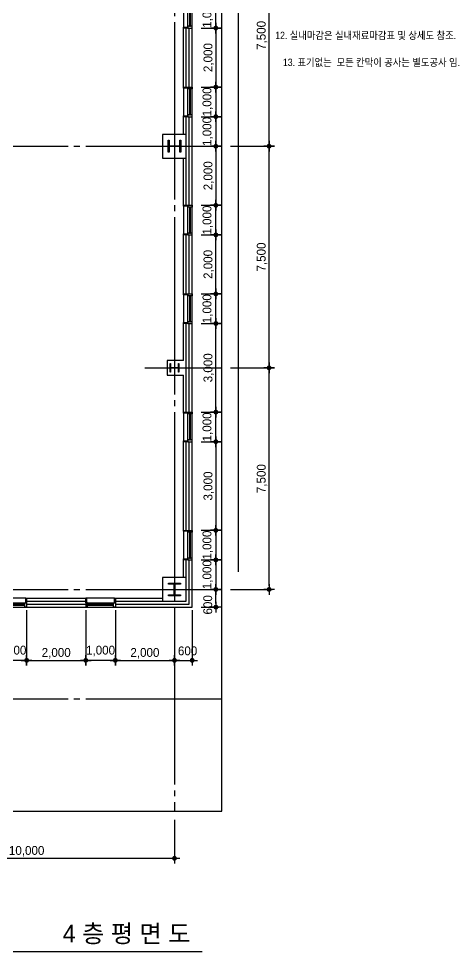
# Model space of a CAD drawing. Extents: x 14243673 to 14321835, y -1804798 to -1750552.
# Drawn here: x 14306403 to 14321240, y -1803798 to -1772232 of the extents above; entities that cross this region are included whole.
import ezdxf
from ezdxf.enums import TextEntityAlignment as Align

# ---------------------------------------------------------------- set-up
doc = ezdxf.new("R2010")
doc.units = 0
doc.header["$LTSCALE"] = 100
doc.header["$MEASUREMENT"] = 0
doc.header["$PDSIZE"] = -10
doc.linetypes.add('CEN', pattern=[66, 60, -2, 2, -2])
doc.layers.get('0').update_dxf_attribs({"linetype": 'CONTINUOUS'})
doc.layers.get('Defpoints').update_dxf_attribs({"linetype": 'CONTINUOUS'})
for name, color, linetype in [('0-내벽고정식', 7, 'CONTINUOUS'), ('CEN', 1, 'CEN'), ('COL', 2, 'CONTINUOUS'), ('col2', 3, 'CONTINUOUS'), ('DIM', 7, 'CONTINUOUS'), ('SYM', 7, 'CONTINUOUS'), ('TEXT', 2, 'CONTINUOUS'), ('TITLE', 3, 'CONTINUOUS'), ('WALL-1', 7, 'CONTINUOUS'), ('WID', 4, 'CONTINUOUS')]:
    doc.layers.add(name, color=color, linetype=linetype)
doc.styles.add('HY울를도M', font='HYWULM.TTF')
doc.styles.add('굴림', font='H2HDRM.TTF')
doc.dimstyles.new('DIM100', dxfattribs={"dimtxt": 300, "dimasz": 120, "dimexe": 1, "dimexo": 100, "dimgap": 60, "dimtad": 1, "dimdec": 4, "dimzin": 0, "dimdsep": 46, "dimlunit": 6, "dimtxsty": '굴림', "dimblk": 'DOTT', "dimcen": 0.09, "dimadec": 0, "dimazin": 0, "dimtfac": 1, "dimtdec": 4, "dimtofl": 0, "dimtmove": 2, "dimatfit": 2, "dimldrblk": 'DOTT', "dimfxl": 1, "dimtolj": 1, "dimtzin": 0, "dimarcsym": 0})
doc.dimstyles.new('DIM50', dxfattribs={"dimscale": 50, "dimtxt": 3, "dimasz": 1.2, "dimexe": 1, "dimexo": 1, "dimgap": 0.6, "dimtad": 1, "dimdec": 4, "dimzin": 0, "dimdsep": 46, "dimlunit": 6, "dimtxsty": '굴림', "dimblk": 'DOTT', "dimcen": 0.09, "dimadec": 0, "dimazin": 0, "dimtfac": 1, "dimtdec": 4, "dimtofl": 0, "dimtmove": 2, "dimatfit": 2, "dimldrblk": 'DOTT', "dimfxl": 1, "dimtolj": 1, "dimtzin": 0, "dimarcsym": 0})

# ---------------------------------------------------------------- blocks, each defined once
blk = doc.blocks.new('DOTT')
for p, q in [((-1.5, 0), (1.5, 0)), ((0, 1.5), (0, -1.5))]:
    blk.add_line(p, q)
at = {"color": 6, "const_width": 0.68}
blk.add_lwpolyline([(-0.34, 0, 1), (0.34, 0, 1)], format="xyb", close=True, dxfattribs=at)
blk = doc.blocks.new('*D35')
at = {"layer": 'Defpoints', "color": 0, "lineweight": -3}
for p in [(14313273, -1776549), (14314873, -1776549), (14313273, -1784049)]:
    blk.add_point(p, dxfattribs=at)
at = {"layer": 'DIM', "color": 7, "lineweight": -2}
for p, q in [((14313573, -1776549), (14314973, -1776549)), ((14314873, -1783929), (14314873, -1776669)), ((14313573, -1784049), (14314973, -1784049))]:
    blk.add_line(p, q, dxfattribs=at)
at = {"layer": 'DIM', "color": 7, "lineweight": -2, "xscale": 120, "yscale": 120, "zscale": 120}
for p, rotation in [((14314873, -1776549), 90), ((14314873, -1784049), 270)]:
    blk.add_blockref('DOTT', p, dxfattribs=dict(at, rotation=rotation))
at = {"layer": 'DIM', "color": 3, "insert": (14314635, -1780299), "char_height": 300, "attachment_point": 5, "rotation": 90, "style": '굴림'}
blk.add_mtext('\\A1;7,500', dxfattribs=at)
blk = doc.blocks.new('*D36')
at = {"layer": 'Defpoints', "color": 0, "lineweight": -3}
for p in [(14313273, -1784049), (14314873, -1784049), (14313273, -1791549)]:
    blk.add_point(p, dxfattribs=at)
at = {"layer": 'DIM', "color": 7, "lineweight": -2}
for p, q in [((14313573, -1784049), (14314973, -1784049)), ((14314873, -1791429), (14314873, -1784169)), ((14313573, -1791549), (14314973, -1791549))]:
    blk.add_line(p, q, dxfattribs=at)
at = {"layer": 'DIM', "color": 7, "lineweight": -2, "xscale": 120, "yscale": 120, "zscale": 120}
for p, rotation in [((14314873, -1784049), 90), ((14314873, -1791549), 270)]:
    blk.add_blockref('DOTT', p, dxfattribs=dict(at, rotation=rotation))
at = {"layer": 'DIM', "color": 3, "insert": (14314635, -1787799), "char_height": 300, "attachment_point": 5, "rotation": 90, "style": '굴림'}
blk.add_mtext('\\A1;7,500', dxfattribs=at)
blk = doc.blocks.new('*D38')
at = {"layer": 'Defpoints', "color": 0, "lineweight": -3}
for p in [(14313273, -1769049), (14314873, -1769049), (14313273, -1776549)]:
    blk.add_point(p, dxfattribs=at)
at = {"layer": 'DIM', "color": 7, "lineweight": -2}
for p, q in [((14313573, -1769049), (14314973, -1769049)), ((14314873, -1776429), (14314873, -1769169)), ((14313573, -1776549), (14314973, -1776549))]:
    blk.add_line(p, q, dxfattribs=at)
at = {"layer": 'DIM', "color": 7, "lineweight": -2, "xscale": 120, "yscale": 120, "zscale": 120}
for p, rotation in [((14314873, -1769049), 90), ((14314873, -1776549), 270)]:
    blk.add_blockref('DOTT', p, dxfattribs=dict(at, rotation=rotation))
at = {"layer": 'DIM', "color": 3, "insert": (14314635, -1772799), "char_height": 300, "attachment_point": 5, "rotation": 90, "style": '굴림'}
blk.add_mtext('\\A1;7,500', dxfattribs=at)
blk = doc.blocks.new('*D42')
at = {"layer": 'Defpoints', "color": 0, "lineweight": -3}
for p in [(14301673, -1799049), (14311673, -1799049), (14311673, -1800649)]:
    blk.add_point(p, dxfattribs=at)
at = {"layer": 'DIM', "color": 7, "lineweight": -2}
for p, q in [((14301673, -1799349), (14301673, -1800749)), ((14311673, -1799349), (14311673, -1800749)), ((14301793, -1800649), (14311553, -1800649))]:
    blk.add_line(p, q, dxfattribs=at)
at = {"layer": 'DIM', "color": 7, "lineweight": -2, "xscale": 120, "yscale": 120, "zscale": 120, "rotation": 180}
blk.add_blockref('DOTT', (14301673, -1800649), dxfattribs=at)
at = {"layer": 'DIM', "color": 7, "lineweight": -2, "xscale": 120, "yscale": 120, "zscale": 120}
blk.add_blockref('DOTT', (14311673, -1800649), dxfattribs=at)
at = {"layer": 'DIM', "color": 3, "insert": (14306673, -1800411), "char_height": 300, "attachment_point": 5, "style": '굴림'}
blk.add_mtext('\\A1;10,000', dxfattribs=at)
blk = doc.blocks.new('aw-1000-300')
at = {"layer": 'WID', "color": 8}
for p, q in [((970, 300), (0, 300)), ((0, 150), (1000, 150)), ((0, 0), (1000, 0))]:
    blk.add_line(p, q, dxfattribs=at)
at = {"layer": 'WID'}
for points in [[(0, 300), (30, 300), (30, 150), (0, 150)], [(60, 150), (0, 150), (0, 0), (60, 0)], [(60, 63), (940, 63), (940, 87), (60, 87)], [(940, 150), (1000, 150), (1000, 0), (940, 0)], [(970, 300), (1000, 300), (1000, 150), (970, 150)]]:
    blk.add_lwpolyline(points, close=True, dxfattribs=at)
blk = doc.blocks.new('*D69')
at = {"layer": 'Defpoints', "color": 0, "lineweight": -3, "ltscale": 3}
for p in [(14306673, -1792149), (14308673, -1792149), (14308673, -1793949)]:
    blk.add_point(p, dxfattribs=at)
at = {"layer": 'DIM', "color": 7, "lineweight": -2, "ltscale": 3}
for p, q in [((14306673, -1792249), (14306673, -1793950)), ((14308673, -1792249), (14308673, -1793950)), ((14306793, -1793949), (14308553, -1793949))]:
    blk.add_line(p, q, dxfattribs=at)
at = {"layer": 'DIM', "color": 7, "lineweight": -2, "ltscale": 3, "xscale": 120, "yscale": 120, "zscale": 120, "rotation": 180}
blk.add_blockref('DOTT', (14306673, -1793949), dxfattribs=at)
at = {"layer": 'DIM', "color": 7, "lineweight": -2, "ltscale": 3, "xscale": 120, "yscale": 120, "zscale": 120}
blk.add_blockref('DOTT', (14308673, -1793949), dxfattribs=at)
at = {"layer": 'DIM', "color": 3, "ltscale": 3, "insert": (14307673, -1793710), "char_height": 300, "attachment_point": 5, "style": '굴림'}
blk.add_mtext('\\A1;2,000', dxfattribs=at)
blk = doc.blocks.new('*D70')
at = {"layer": 'Defpoints', "color": 0, "lineweight": -3, "ltscale": 3}
for p in [(14308673, -1792149), (14309673, -1792149), (14308673, -1793949)]:
    blk.add_point(p, dxfattribs=at)
at = {"layer": 'DIM', "color": 7, "lineweight": -2, "ltscale": 3}
for p, q in [((14308673, -1792249), (14308673, -1793950)), ((14309673, -1792249), (14309673, -1793950)), ((14309553, -1793949), (14308793, -1793949))]:
    blk.add_line(p, q, dxfattribs=at)
at = {"layer": 'DIM', "color": 7, "lineweight": -2, "ltscale": 3, "xscale": 120, "yscale": 120, "zscale": 120, "rotation": 180}
blk.add_blockref('DOTT', (14308673, -1793949), dxfattribs=at)
at = {"layer": 'DIM', "color": 7, "lineweight": -2, "ltscale": 3, "xscale": 120, "yscale": 120, "zscale": 120}
blk.add_blockref('DOTT', (14309673, -1793949), dxfattribs=at)
at = {"layer": 'DIM', "color": 3, "ltscale": 3, "insert": (14309173, -1793632), "char_height": 300, "attachment_point": 5, "style": '굴림'}
blk.add_mtext('\\A1;1,000', dxfattribs=at)
blk = doc.blocks.new('*D71')
at = {"layer": 'Defpoints', "color": 0, "lineweight": -3, "ltscale": 3}
for p in [(14305673, -1792149), (14306673, -1792149), (14305673, -1793949)]:
    blk.add_point(p, dxfattribs=at)
at = {"layer": 'DIM', "color": 7, "lineweight": -2, "ltscale": 3}
for p, q in [((14305673, -1792249), (14305673, -1793950)), ((14306673, -1792249), (14306673, -1793950)), ((14306553, -1793949), (14305793, -1793949))]:
    blk.add_line(p, q, dxfattribs=at)
at = {"layer": 'DIM', "color": 7, "lineweight": -2, "ltscale": 3, "xscale": 120, "yscale": 120, "zscale": 120, "rotation": 180}
blk.add_blockref('DOTT', (14305673, -1793949), dxfattribs=at)
at = {"layer": 'DIM', "color": 7, "lineweight": -2, "ltscale": 3, "xscale": 120, "yscale": 120, "zscale": 120}
blk.add_blockref('DOTT', (14306673, -1793949), dxfattribs=at)
at = {"layer": 'DIM', "color": 3, "ltscale": 3, "insert": (14306173, -1793632), "char_height": 300, "attachment_point": 5, "style": '굴림'}
blk.add_mtext('\\A1;1,000', dxfattribs=at)
blk = doc.blocks.new('*D72')
at = {"layer": 'Defpoints', "color": 0, "lineweight": -3, "ltscale": 3}
for p in [(14311673, -1792149), (14312273, -1792149), (14312273, -1793949)]:
    blk.add_point(p, dxfattribs=at)
at = {"layer": 'DIM', "color": 7, "lineweight": -2, "ltscale": 3}
for p, q in [((14311673, -1792249), (14311673, -1793950)), ((14312273, -1792249), (14312273, -1793950)), ((14311793, -1793949), (14312153, -1793949))]:
    blk.add_line(p, q, dxfattribs=at)
at = {"layer": 'DIM', "color": 7, "lineweight": -2, "ltscale": 3, "xscale": 120, "yscale": 120, "zscale": 120, "rotation": 180}
blk.add_blockref('DOTT', (14311673, -1793949), dxfattribs=at)
at = {"layer": 'DIM', "color": 7, "lineweight": -2, "ltscale": 3, "xscale": 120, "yscale": 120, "zscale": 120}
blk.add_blockref('DOTT', (14312273, -1793949), dxfattribs=at)
at = {"layer": 'DIM', "color": 3, "ltscale": 3, "insert": (14312117, -1793630), "char_height": 300, "attachment_point": 5, "style": '굴림'}
blk.add_mtext('\\A1;600', dxfattribs=at)
blk = doc.blocks.new('*D74')
at = {"layer": 'Defpoints', "color": 0, "lineweight": -3, "ltscale": 3}
for p in [(14309673, -1792149), (14311673, -1792149), (14311673, -1793949)]:
    blk.add_point(p, dxfattribs=at)
at = {"layer": 'DIM', "color": 7, "lineweight": -2, "ltscale": 3}
for p, q in [((14309673, -1792249), (14309673, -1793950)), ((14311673, -1792249), (14311673, -1793950)), ((14309793, -1793949), (14311553, -1793949))]:
    blk.add_line(p, q, dxfattribs=at)
at = {"layer": 'DIM', "color": 7, "lineweight": -2, "ltscale": 3, "xscale": 120, "yscale": 120, "zscale": 120, "rotation": 180}
blk.add_blockref('DOTT', (14309673, -1793949), dxfattribs=at)
at = {"layer": 'DIM', "color": 7, "lineweight": -2, "ltscale": 3, "xscale": 120, "yscale": 120, "zscale": 120}
blk.add_blockref('DOTT', (14311673, -1793949), dxfattribs=at)
at = {"layer": 'DIM', "color": 3, "ltscale": 3, "insert": (14310673, -1793710), "char_height": 300, "attachment_point": 5, "style": '굴림'}
blk.add_mtext('\\A1;2,000', dxfattribs=at)
blk = doc.blocks.new('*D131')
at = {"layer": 'Defpoints', "color": 0, "lineweight": -3}
for p in [(14312273, -1791549), (14313073, -1791549), (14312273, -1792149)]:
    blk.add_point(p, dxfattribs=at)
at = {"layer": 'DIM', "color": 7, "lineweight": -2}
for p, q in [((14312573, -1791549), (14313173, -1791549)), ((14313073, -1792029), (14313073, -1791669)), ((14312573, -1792149), (14313173, -1792149))]:
    blk.add_line(p, q, dxfattribs=at)
at = {"layer": 'DIM', "color": 7, "lineweight": -2, "xscale": 120, "yscale": 120, "zscale": 120}
for p, rotation in [((14313073, -1791549), 90), ((14313073, -1792149), 270)]:
    blk.add_blockref('DOTT', p, dxfattribs=dict(at, rotation=rotation))
at = {"layer": 'DIM', "color": 3, "insert": (14312800, -1792071), "char_height": 300, "attachment_point": 5, "rotation": 90, "style": '굴림'}
blk.add_mtext('\\A1;600', dxfattribs=at)
blk = doc.blocks.new('*D137')
at = {"layer": 'Defpoints', "color": 0, "lineweight": -3}
for p in [(14312273, -1771549), (14313073, -1771549), (14312273, -1772549)]:
    blk.add_point(p, dxfattribs=at)
at = {"layer": 'DIM', "color": 7, "lineweight": -2}
for p, q in [((14312573, -1771549), (14313173, -1771549)), ((14313073, -1772429), (14313073, -1771669)), ((14312573, -1772549), (14313173, -1772549))]:
    blk.add_line(p, q, dxfattribs=at)
at = {"layer": 'DIM', "color": 7, "lineweight": -2, "xscale": 120, "yscale": 120, "zscale": 120}
for p, rotation in [((14313073, -1771549), 90), ((14313073, -1772549), 270)]:
    blk.add_blockref('DOTT', p, dxfattribs=dict(at, rotation=rotation))
at = {"layer": 'DIM', "color": 3, "insert": (14312800, -1772049), "char_height": 300, "attachment_point": 5, "rotation": 90, "style": '굴림'}
blk.add_mtext('\\A1;1,000', dxfattribs=at)
blk = doc.blocks.new('*D138')
at = {"layer": 'Defpoints', "color": 0, "lineweight": -3}
for p in [(14312273, -1776549), (14312273, -1778549), (14313073, -1778549)]:
    blk.add_point(p, dxfattribs=at)
at = {"layer": 'DIM', "color": 7, "lineweight": -2}
for p, q in [((14312573, -1776549), (14313173, -1776549)), ((14313073, -1776669), (14313073, -1778429)), ((14312573, -1778549), (14313173, -1778549))]:
    blk.add_line(p, q, dxfattribs=at)
at = {"layer": 'DIM', "color": 7, "lineweight": -2, "xscale": 120, "yscale": 120, "zscale": 120}
for p, rotation in [((14313073, -1776549), 90), ((14313073, -1778549), 270)]:
    blk.add_blockref('DOTT', p, dxfattribs=dict(at, rotation=rotation))
at = {"layer": 'DIM', "color": 3, "insert": (14312834, -1777549), "char_height": 300, "attachment_point": 5, "rotation": 90, "style": '굴림'}
blk.add_mtext('\\A1;2,000', dxfattribs=at)
blk = doc.blocks.new('*D139')
at = {"layer": 'Defpoints', "color": 0, "lineweight": -3}
for p in [(14312273, -1774549), (14312273, -1775549), (14313073, -1775549)]:
    blk.add_point(p, dxfattribs=at)
at = {"layer": 'DIM', "color": 7, "lineweight": -2}
for p, q in [((14312573, -1774549), (14313173, -1774549)), ((14313073, -1774669), (14313073, -1775429)), ((14312573, -1775549), (14313173, -1775549))]:
    blk.add_line(p, q, dxfattribs=at)
at = {"layer": 'DIM', "color": 7, "lineweight": -2, "xscale": 120, "yscale": 120, "zscale": 120}
for p, rotation in [((14313073, -1774549), 90), ((14313073, -1775549), 270)]:
    blk.add_blockref('DOTT', p, dxfattribs=dict(at, rotation=rotation))
at = {"layer": 'DIM', "color": 3, "insert": (14312800, -1775049), "char_height": 300, "attachment_point": 5, "rotation": 90, "style": '굴림'}
blk.add_mtext('\\A1;1,000', dxfattribs=at)
blk = doc.blocks.new('*D140')
at = {"layer": 'Defpoints', "color": 0, "lineweight": -3}
for p in [(14312273, -1772549), (14312273, -1774549), (14313073, -1774549)]:
    blk.add_point(p, dxfattribs=at)
at = {"layer": 'DIM', "color": 7, "lineweight": -2}
for p, q in [((14312573, -1772549), (14313173, -1772549)), ((14313073, -1772669), (14313073, -1774429)), ((14312573, -1774549), (14313173, -1774549))]:
    blk.add_line(p, q, dxfattribs=at)
at = {"layer": 'DIM', "color": 7, "lineweight": -2, "xscale": 120, "yscale": 120, "zscale": 120}
for p, rotation in [((14313073, -1772549), 90), ((14313073, -1774549), 270)]:
    blk.add_blockref('DOTT', p, dxfattribs=dict(at, rotation=rotation))
at = {"layer": 'DIM', "color": 3, "insert": (14312834, -1773549), "char_height": 300, "attachment_point": 5, "rotation": 90, "style": '굴림'}
blk.add_mtext('\\A1;2,000', dxfattribs=at)
blk = doc.blocks.new('*D141')
at = {"layer": 'Defpoints', "color": 0, "lineweight": -3}
for p in [(14312273, -1778549), (14313073, -1778549), (14312273, -1779549)]:
    blk.add_point(p, dxfattribs=at)
at = {"layer": 'DIM', "color": 7, "lineweight": -2}
for p, q in [((14312573, -1778549), (14313173, -1778549)), ((14313073, -1779429), (14313073, -1778669)), ((14312573, -1779549), (14313173, -1779549))]:
    blk.add_line(p, q, dxfattribs=at)
at = {"layer": 'DIM', "color": 7, "lineweight": -2, "xscale": 120, "yscale": 120, "zscale": 120}
for p, rotation in [((14313073, -1778549), 90), ((14313073, -1779549), 270)]:
    blk.add_blockref('DOTT', p, dxfattribs=dict(at, rotation=rotation))
at = {"layer": 'DIM', "color": 3, "insert": (14312800, -1779049), "char_height": 300, "attachment_point": 5, "rotation": 90, "style": '굴림'}
blk.add_mtext('\\A1;1,000', dxfattribs=at)
blk = doc.blocks.new('*D142')
at = {"layer": 'Defpoints', "color": 0, "lineweight": -3}
for p in [(14312273, -1779549), (14313073, -1779549), (14312273, -1781549)]:
    blk.add_point(p, dxfattribs=at)
at = {"layer": 'DIM', "color": 7, "lineweight": -2}
for p, q in [((14312573, -1779549), (14313173, -1779549)), ((14313073, -1781429), (14313073, -1779669)), ((14312573, -1781549), (14313173, -1781549))]:
    blk.add_line(p, q, dxfattribs=at)
at = {"layer": 'DIM', "color": 7, "lineweight": -2, "xscale": 120, "yscale": 120, "zscale": 120}
for p, rotation in [((14313073, -1779549), 90), ((14313073, -1781549), 270)]:
    blk.add_blockref('DOTT', p, dxfattribs=dict(at, rotation=rotation))
at = {"layer": 'DIM', "color": 3, "insert": (14312834, -1780549), "char_height": 300, "attachment_point": 5, "rotation": 90, "style": '굴림'}
blk.add_mtext('\\A1;2,000', dxfattribs=at)
blk = doc.blocks.new('*D143')
at = {"layer": 'Defpoints', "color": 0, "lineweight": -3}
for p in [(14312273, -1781549), (14313073, -1781549), (14312273, -1782549)]:
    blk.add_point(p, dxfattribs=at)
at = {"layer": 'DIM', "color": 7, "lineweight": -2}
for p, q in [((14312573, -1781549), (14313173, -1781549)), ((14313073, -1782429), (14313073, -1781669)), ((14312573, -1782549), (14313173, -1782549))]:
    blk.add_line(p, q, dxfattribs=at)
at = {"layer": 'DIM', "color": 7, "lineweight": -2, "xscale": 120, "yscale": 120, "zscale": 120}
for p, rotation in [((14313073, -1781549), 90), ((14313073, -1782549), 270)]:
    blk.add_blockref('DOTT', p, dxfattribs=dict(at, rotation=rotation))
at = {"layer": 'DIM', "color": 3, "insert": (14312800, -1782049), "char_height": 300, "attachment_point": 5, "rotation": 90, "style": '굴림'}
blk.add_mtext('\\A1;1,000', dxfattribs=at)
blk = doc.blocks.new('*D144')
at = {"layer": 'Defpoints', "color": 0, "lineweight": -3}
for p in [(14312273, -1782549), (14313073, -1782549), (14312273, -1785549)]:
    blk.add_point(p, dxfattribs=at)
at = {"layer": 'DIM', "color": 7, "lineweight": -2}
for p, q in [((14312573, -1782549), (14313173, -1782549)), ((14313073, -1785429), (14313073, -1782669)), ((14312573, -1785549), (14313173, -1785549))]:
    blk.add_line(p, q, dxfattribs=at)
at = {"layer": 'DIM', "color": 7, "lineweight": -2, "xscale": 120, "yscale": 120, "zscale": 120}
for p, rotation in [((14313073, -1782549), 90), ((14313073, -1785549), 270)]:
    blk.add_blockref('DOTT', p, dxfattribs=dict(at, rotation=rotation))
at = {"layer": 'DIM', "color": 3, "insert": (14312834, -1784049), "char_height": 300, "attachment_point": 5, "rotation": 90, "style": '굴림'}
blk.add_mtext('\\A1;3,000', dxfattribs=at)
blk = doc.blocks.new('*D145')
at = {"layer": 'Defpoints', "color": 0, "lineweight": -3}
for p in [(14312273, -1785549), (14313073, -1785549), (14312273, -1786549)]:
    blk.add_point(p, dxfattribs=at)
at = {"layer": 'DIM', "color": 7, "lineweight": -2}
for p, q in [((14312573, -1785549), (14313173, -1785549)), ((14313073, -1786429), (14313073, -1785669)), ((14312573, -1786549), (14313173, -1786549))]:
    blk.add_line(p, q, dxfattribs=at)
at = {"layer": 'DIM', "color": 7, "lineweight": -2, "xscale": 120, "yscale": 120, "zscale": 120}
for p, rotation in [((14313073, -1785549), 90), ((14313073, -1786549), 270)]:
    blk.add_blockref('DOTT', p, dxfattribs=dict(at, rotation=rotation))
at = {"layer": 'DIM', "color": 3, "insert": (14312800, -1786049), "char_height": 300, "attachment_point": 5, "rotation": 90, "style": '굴림'}
blk.add_mtext('\\A1;1,000', dxfattribs=at)
blk = doc.blocks.new('*D146')
at = {"layer": 'Defpoints', "color": 0, "lineweight": -3}
for p in [(14312273, -1786549), (14312273, -1789549), (14313073, -1789549)]:
    blk.add_point(p, dxfattribs=at)
at = {"layer": 'DIM', "color": 7, "lineweight": -2}
for p, q in [((14312573, -1786549), (14313173, -1786549)), ((14313073, -1786669), (14313073, -1789429)), ((14312573, -1789549), (14313173, -1789549))]:
    blk.add_line(p, q, dxfattribs=at)
at = {"layer": 'DIM', "color": 7, "lineweight": -2, "xscale": 120, "yscale": 120, "zscale": 120}
for p, rotation in [((14313073, -1786549), 90), ((14313073, -1789549), 270)]:
    blk.add_blockref('DOTT', p, dxfattribs=dict(at, rotation=rotation))
at = {"layer": 'DIM', "color": 3, "insert": (14312834, -1788049), "char_height": 300, "attachment_point": 5, "rotation": 90, "style": '굴림'}
blk.add_mtext('\\A1;3,000', dxfattribs=at)
blk = doc.blocks.new('*D147')
at = {"layer": 'Defpoints', "color": 0, "lineweight": -3}
for p in [(14312273, -1789549), (14312273, -1790549), (14313073, -1790549)]:
    blk.add_point(p, dxfattribs=at)
at = {"layer": 'DIM', "color": 7, "lineweight": -2}
for p, q in [((14312573, -1789549), (14313173, -1789549)), ((14313073, -1789669), (14313073, -1790429)), ((14312573, -1790549), (14313173, -1790549))]:
    blk.add_line(p, q, dxfattribs=at)
at = {"layer": 'DIM', "color": 7, "lineweight": -2, "xscale": 120, "yscale": 120, "zscale": 120}
for p, rotation in [((14313073, -1789549), 90), ((14313073, -1790549), 270)]:
    blk.add_blockref('DOTT', p, dxfattribs=dict(at, rotation=rotation))
at = {"layer": 'DIM', "color": 3, "insert": (14312800, -1790049), "char_height": 300, "attachment_point": 5, "rotation": 90, "style": '굴림'}
blk.add_mtext('\\A1;1,000', dxfattribs=at)
blk = doc.blocks.new('*D148')
at = {"layer": 'Defpoints', "color": 0, "lineweight": -3}
for p in [(14312273, -1790549), (14312273, -1791549), (14313073, -1791549)]:
    blk.add_point(p, dxfattribs=at)
at = {"layer": 'DIM', "color": 7, "lineweight": -2}
for p, q in [((14312573, -1790549), (14313173, -1790549)), ((14313073, -1790669), (14313073, -1791429)), ((14312573, -1791549), (14313173, -1791549))]:
    blk.add_line(p, q, dxfattribs=at)
at = {"layer": 'DIM', "color": 7, "lineweight": -2, "xscale": 120, "yscale": 120, "zscale": 120}
for p, rotation in [((14313073, -1790549), 90), ((14313073, -1791549), 270)]:
    blk.add_blockref('DOTT', p, dxfattribs=dict(at, rotation=rotation))
at = {"layer": 'DIM', "color": 3, "insert": (14312800, -1791049), "char_height": 300, "attachment_point": 5, "rotation": 90, "style": '굴림'}
blk.add_mtext('\\A1;1,000', dxfattribs=at)
blk = doc.blocks.new('*D149')
at = {"layer": 'Defpoints', "color": 0, "lineweight": -3}
for p in [(14312273, -1775549), (14312273, -1776549), (14313073, -1776549)]:
    blk.add_point(p, dxfattribs=at)
at = {"layer": 'DIM', "color": 7, "lineweight": -2}
for p, q in [((14312573, -1775549), (14313173, -1775549)), ((14313073, -1775669), (14313073, -1776429)), ((14312573, -1776549), (14313173, -1776549))]:
    blk.add_line(p, q, dxfattribs=at)
at = {"layer": 'DIM', "color": 7, "lineweight": -2, "xscale": 120, "yscale": 120, "zscale": 120}
for p, rotation in [((14313073, -1775549), 90), ((14313073, -1776549), 270)]:
    blk.add_blockref('DOTT', p, dxfattribs=dict(at, rotation=rotation))
at = {"layer": 'DIM', "color": 3, "insert": (14312800, -1776049), "char_height": 300, "attachment_point": 5, "rotation": 90, "style": '굴림'}
blk.add_mtext('\\A1;1,000', dxfattribs=at)

msp = doc.modelspace()

# ---------------------------------------------------------------- linework, layer by layer
at = {"layer": '0-내벽고정식'}
for p, q in [((14311973.21251, -1774549.19177), (14311973.21251, -1772549.19177)), ((14311973.21251, -1776149.19177), (14311973.21251, -1775549.19177)), ((14311973.21251, -1778549.19177), (14311973.21251, -1776949.19177)), ((14311973.21251, -1781549.19177), (14311973.21251, -1779549.19177)), ((14311973.21251, -1783799.19177), (14311973.21251, -1782549.19177)), ((14311973.21251, -1785549.19177), (14311973.21251, -1784299.19177)), ((14311973.21251, -1789549.19177), (14311973.21251, -1786549.19177)), ((14311973.21251, -1791149.19177), (14311973.21251, -1790549.19177)), ((14306673.21251, -1791849.19177), (14308673.21251, -1791849.19177)), ((14309673.21251, -1791849.19177), (14311273.21251, -1791849.19177))]:
    msp.add_line(p, q, dxfattribs=at)
msp.add_lwpolyline([(14311973.21251, -1783799.19177), (14311423.21251, -1783799.19177), (14311423.21251, -1784299.19177), (14311973.21251, -1784299.19177)], dxfattribs=at)
at = {"layer": 'CEN', "linetype": 'CEN'}
for p, q in [((14311673.21251, -1759149.19177), (14311673.21251, -1799049.19177)), ((14249273.21251, -1776549.19177), (14313273.21251, -1776549.19177)), ((14310673.21251, -1784049.19177), (14313273.21251, -1784049.19177)), ((14249273.21251, -1791549.19177), (14313273.21251, -1791549.19177)), ((14249273.21251, -1795249.19177), (14313273.21251, -1795249.19177))]:
    msp.add_line(p, q, dxfattribs=at)
at = {"layer": 'COL'}
for points in [[(14312073.21251, -1776949.19177), (14312073.21251, -1776149.19177), (14311273.21251, -1776149.19177), (14311273.21251, -1776949.19177)], [(14312073.21251, -1791949.19177), (14312073.21251, -1791149.19177), (14311273.21251, -1791149.19177), (14311273.21251, -1791949.19177)]]:
    msp.add_lwpolyline(points, close=True, dxfattribs=at)
at = {"layer": 'col2'}
for points in [[(14311887.21251, -1776752.69177), (14311852.21251, -1776752.69177), (14311852.21251, -1776559.19177), (14311494.21251, -1776559.19177), (14311494.21251, -1776752.69177), (14311459.21251, -1776752.69177), (14311459.21251, -1776345.69177), (14311494.21251, -1776345.69177), (14311494.21251, -1776539.19177), (14311852.21251, -1776539.19177), (14311852.21251, -1776345.69177), (14311887.21251, -1776345.69177)], [(14311823.21251, -1784199.19177), (14311808.21251, -1784199.19177), (14311808.21251, -1784054.19177), (14311538.21251, -1784054.19177), (14311538.21251, -1784199.19177), (14311523.21251, -1784199.19177), (14311523.21251, -1783899.19177), (14311538.21251, -1783899.19177), (14311538.21251, -1784044.19177), (14311808.21251, -1784044.19177), (14311808.21251, -1783899.19177), (14311823.21251, -1783899.19177)], [(14311469.71251, -1791763.19177), (14311469.71251, -1791728.19177), (14311663.21251, -1791728.19177), (14311663.21251, -1791370.19177), (14311469.71251, -1791370.19177), (14311469.71251, -1791335.19177), (14311876.71251, -1791335.19177), (14311876.71251, -1791370.19177), (14311683.21251, -1791370.19177), (14311683.21251, -1791728.19177), (14311876.71251, -1791728.19177), (14311876.71251, -1791763.19177)]]:
    msp.add_lwpolyline(points, close=True, dxfattribs=at)
at = {"layer": 'Defpoints', "color": 191, "ltscale": 0.8}
msp.add_line((14313834.95655, -1790956.0122), (14313834.95655, -1750552.37395), dxfattribs=at)
at = {"layer": 'Defpoints', "color": 76}
msp.add_lwpolyline([(14249273.21251, -1799049.19177), (14313273.21251, -1799049.19177), (14313273.21251, -1759149.19177), (14249273.21251, -1759149.19177)], close=True, dxfattribs=at)
at = {"layer": 'SYM'}
msp.add_line((14304613.61478, -1803798.15773), (14312613.61478, -1803798.15773), dxfattribs=at)
at = {"layer": 'WALL-1', "color": 4}
for p, q in [((14312073.21251, -1774549.19177), (14312073.21251, -1772549.19177)), ((14312173.21251, -1774549.19177), (14312173.21251, -1772549.19177)), ((14312273.21251, -1774549.19177), (14312273.21251, -1772549.19177)), ((14312073.21251, -1778549.19177), (14312073.21251, -1775549.19177)), ((14312173.21251, -1778549.19177), (14312173.21251, -1775549.19177)), ((14312273.21251, -1778549.19177), (14312273.21251, -1775549.19177)), ((14312073.21251, -1781549.19177), (14312073.21251, -1779549.19177)), ((14312173.21251, -1781549.19177), (14312173.21251, -1779549.19177)), ((14312273.21251, -1781549.19177), (14312273.21251, -1779549.19177)), ((14312073.21251, -1785549.19177), (14312073.21251, -1782549.19177)), ((14312173.21251, -1785549.19177), (14312173.21251, -1782549.19177)), ((14312273.21251, -1785549.19177), (14312273.21251, -1782549.19177)), ((14312073.21251, -1789549.19177), (14312073.21251, -1786549.19177)), ((14312173.21251, -1789549.19177), (14312173.21251, -1786549.19177)), ((14312273.21251, -1789549.19177), (14312273.21251, -1786549.19177)), ((14312073.21251, -1791949.19177), (14312073.21251, -1790549.19177)), ((14312173.21251, -1792049.19177), (14312173.21251, -1790549.19177)), ((14312273.21251, -1792149.19177), (14312273.21251, -1790549.19177)), ((14306673.21251, -1791949.19177), (14308673.21251, -1791949.19177)), ((14309673.21251, -1791949.19177), (14312073.21251, -1791949.19177)), ((14306673.21251, -1792049.19177), (14308673.21251, -1792049.19177)), ((14306673.21251, -1792149.19177), (14308673.21251, -1792149.19177)), ((14309673.21251, -1792049.19177), (14312173.21251, -1792049.19177)), ((14309673.21251, -1792149.19177), (14312273.21251, -1792149.19177))]:
    msp.add_line(p, q, dxfattribs=at)

# ---------------------------------------------------------------- block references
at = {"layer": 'WID', "rotation": 90}
for p in [(14312273.21251, -1772549.19177), (14312273.21251, -1775549.19177), (14312273.21251, -1779549.19177), (14312273.21251, -1782549.19177), (14312273.21251, -1786549.19177), (14312273.21251, -1790549.19177)]:
    msp.add_blockref('aw-1000-300', p, dxfattribs=at)
at = {"layer": 'WID'}
for p in [(14305673.21251, -1792149.19177), (14308673.21251, -1792149.19177)]:
    msp.add_blockref('aw-1000-300', p, dxfattribs=at)

# ---------------------------------------------------------------- texts
at = {"layer": 'TEXT', "style": 'HY울를도M', "width": 0.9}
msp.add_text('12. 실내마감은 실내재료마감표 및 상세도 참조.', height=250, dxfattribs=at).set_placement((14315080.81544, -1772922.8543))
msp.add_text('13. 표기없는  모든 칸막이 공사는 별도공사 임.', height=250, dxfattribs=at).set_placement((14318335.47136, -1773835.46066), align=Align.CENTER)
at = {"layer": 'TITLE', "style": 'HY울를도M'}
msp.add_text('4 층 평 면 도', height=600, dxfattribs=at).set_placement((14312213.61478, -1803678.15773), align=Align.BOTTOM_RIGHT)

# ---------------------------------------------------------------- dimensions: what is measured, and where the dimension line sits
at = {"layer": 'DIM'}
for base, p1, p2, angle, picture, middle in [((14314873.21251, -1769049.19177), (14313273.21251, -1776549.19177), (14313273.21251, -1769049.19177), 90, '*D38', (14314634.5442, -1772799.19177)), ((14313073.21251, -1774549.19177), (14312273.21251, -1772549.19177), (14312273.21251, -1774549.19177), 90, '*D140', (14312834.17429, -1773549.19177)), ((14313073.21251, -1778549.19177), (14312273.21251, -1776549.19177), (14312273.21251, -1778549.19177), 90, '*D138', (14312834.17429, -1777549.19177)), ((14314873.21251, -1776549.19177), (14313273.21251, -1784049.19177), (14313273.21251, -1776549.19177), 90, '*D35', (14314634.5442, -1780299.19177)), ((14313073.21251, -1779549.19177), (14312273.21251, -1781549.19177), (14312273.21251, -1779549.19177), 270, '*D142', (14312834.17429, -1780549.19177)), ((14313073.21251, -1782549.19177), (14312273.21251, -1785549.19177), (14312273.21251, -1782549.19177), 270, '*D144', (14312834.17429, -1784049.19177)), ((14314873.21251, -1784049.19177), (14313273.21251, -1791549.19177), (14313273.21251, -1784049.19177), 90, '*D36', (14314634.5442, -1787799.19177)), ((14313073.21251, -1789549.19177), (14312273.21251, -1786549.19177), (14312273.21251, -1789549.19177), 90, '*D146', (14312834.17429, -1788049.19177))]:
    dim = msp.add_linear_dim(base=base, p1=p1, p2=p2, angle=angle, dimstyle='DIM50', override={"dimscale": 100, "dimexo": 3}, dxfattribs=at)
    dim.commit()
    dim.dimension.update_dxf_attribs({"geometry": picture, "text_midpoint": middle})
for base, p1, p2, angle, picture, middle in [((14313073.21251, -1771549.19177), (14312273.21251, -1772549.19177), (14312273.21251, -1771549.19177), 270, '*D137', (14312800.29032, -1772049.19177)), ((14313073.21251, -1775549.19177), (14312273.21251, -1774549.19177), (14312273.21251, -1775549.19177), 90, '*D139', (14312800.29032, -1775049.19177)), ((14313073.21251, -1776549.19177), (14312273.21251, -1775549.19177), (14312273.21251, -1776549.19177), 90, '*D149', (14312800.29032, -1776049.19177)), ((14313073.21251, -1778549.19177), (14312273.21251, -1779549.19177), (14312273.21251, -1778549.19177), 270, '*D141', (14312800.29032, -1779049.19177)), ((14313073.21251, -1781549.19177), (14312273.21251, -1782549.19177), (14312273.21251, -1781549.19177), 270, '*D143', (14312800.29032, -1782049.19177)), ((14313073.21251, -1785549.19177), (14312273.21251, -1786549.19177), (14312273.21251, -1785549.19177), 270, '*D145', (14312800.29032, -1786049.19177)), ((14313073.21251, -1790549.19177), (14312273.21251, -1789549.19177), (14312273.21251, -1790549.19177), 90, '*D147', (14312800.29032, -1790049.19177)), ((14313073.21251, -1791549.19177), (14312273.21251, -1790549.19177), (14312273.21251, -1791549.19177), 90, '*D148', (14312800.29032, -1791049.19177)), ((14313073.21251, -1791549.19177), (14312273.21251, -1792149.19177), (14312273.21251, -1791549.19177), 270, '*D131', (14312800.29032, -1792070.51128))]:
    dim = msp.add_linear_dim(base=base, p1=p1, p2=p2, angle=angle, dimstyle='DIM50', override={"dimscale": 100, "dimexo": 3}, dxfattribs=at)
    dim.commit()
    dim.dimension.update_dxf_attribs({"geometry": picture, "text_midpoint": middle, "dimtype": 128})
at = {"layer": 'DIM', "ltscale": 3}
for base, p1, p2, picture, middle in [((14305673.21251, -1793949.19177), (14306673.21251, -1792149.19177), (14305673.21251, -1792149.19177), '*D71', (14306173.21251, -1793632.23789)), ((14308673.21251, -1793949.19177), (14309673.21251, -1792149.19177), (14308673.21251, -1792149.19177), '*D70', (14309173.21251, -1793632.23789)), ((14312273.21251, -1793949.19177), (14311673.21251, -1792149.19177), (14312273.21251, -1792149.19177), '*D72', (14312116.80087, -1793630.38269))]:
    dim = msp.add_linear_dim(base=base, p1=p1, p2=p2, angle=180, dimstyle='DIM100', dxfattribs=at)
    dim.commit()
    dim.dimension.update_dxf_attribs({"geometry": picture, "text_midpoint": middle, "dimtype": 128})
for base, p1, p2, picture, middle in [((14308673.21251, -1793949.19177), (14306673.21251, -1792149.19177), (14308673.21251, -1792149.19177), '*D69', (14307673.21251, -1793710.15355)), ((14311673.21251, -1793949.19177), (14309673.21251, -1792149.19177), (14311673.21251, -1792149.19177), '*D74', (14310673.21251, -1793710.15355))]:
    dim = msp.add_linear_dim(base=base, p1=p1, p2=p2, dimstyle='DIM100', dxfattribs=at)
    dim.commit()
    dim.dimension.update_dxf_attribs({"geometry": picture, "text_midpoint": middle})
at = {"layer": 'DIM'}
dim = msp.add_linear_dim(base=(14311673.21251, -1800649.19177), p1=(14301673.21251, -1799049.19124), p2=(14311673.21251, -1799049.19107), dimstyle='DIM50', override={"dimscale": 100, "dimexo": 3}, dxfattribs=at)
dim.commit()
dim.dimension.update_dxf_attribs({"geometry": '*D42', "text_midpoint": (14306673.21251, -1800410.52346)})

doc.saveas('drawing.dxf')
